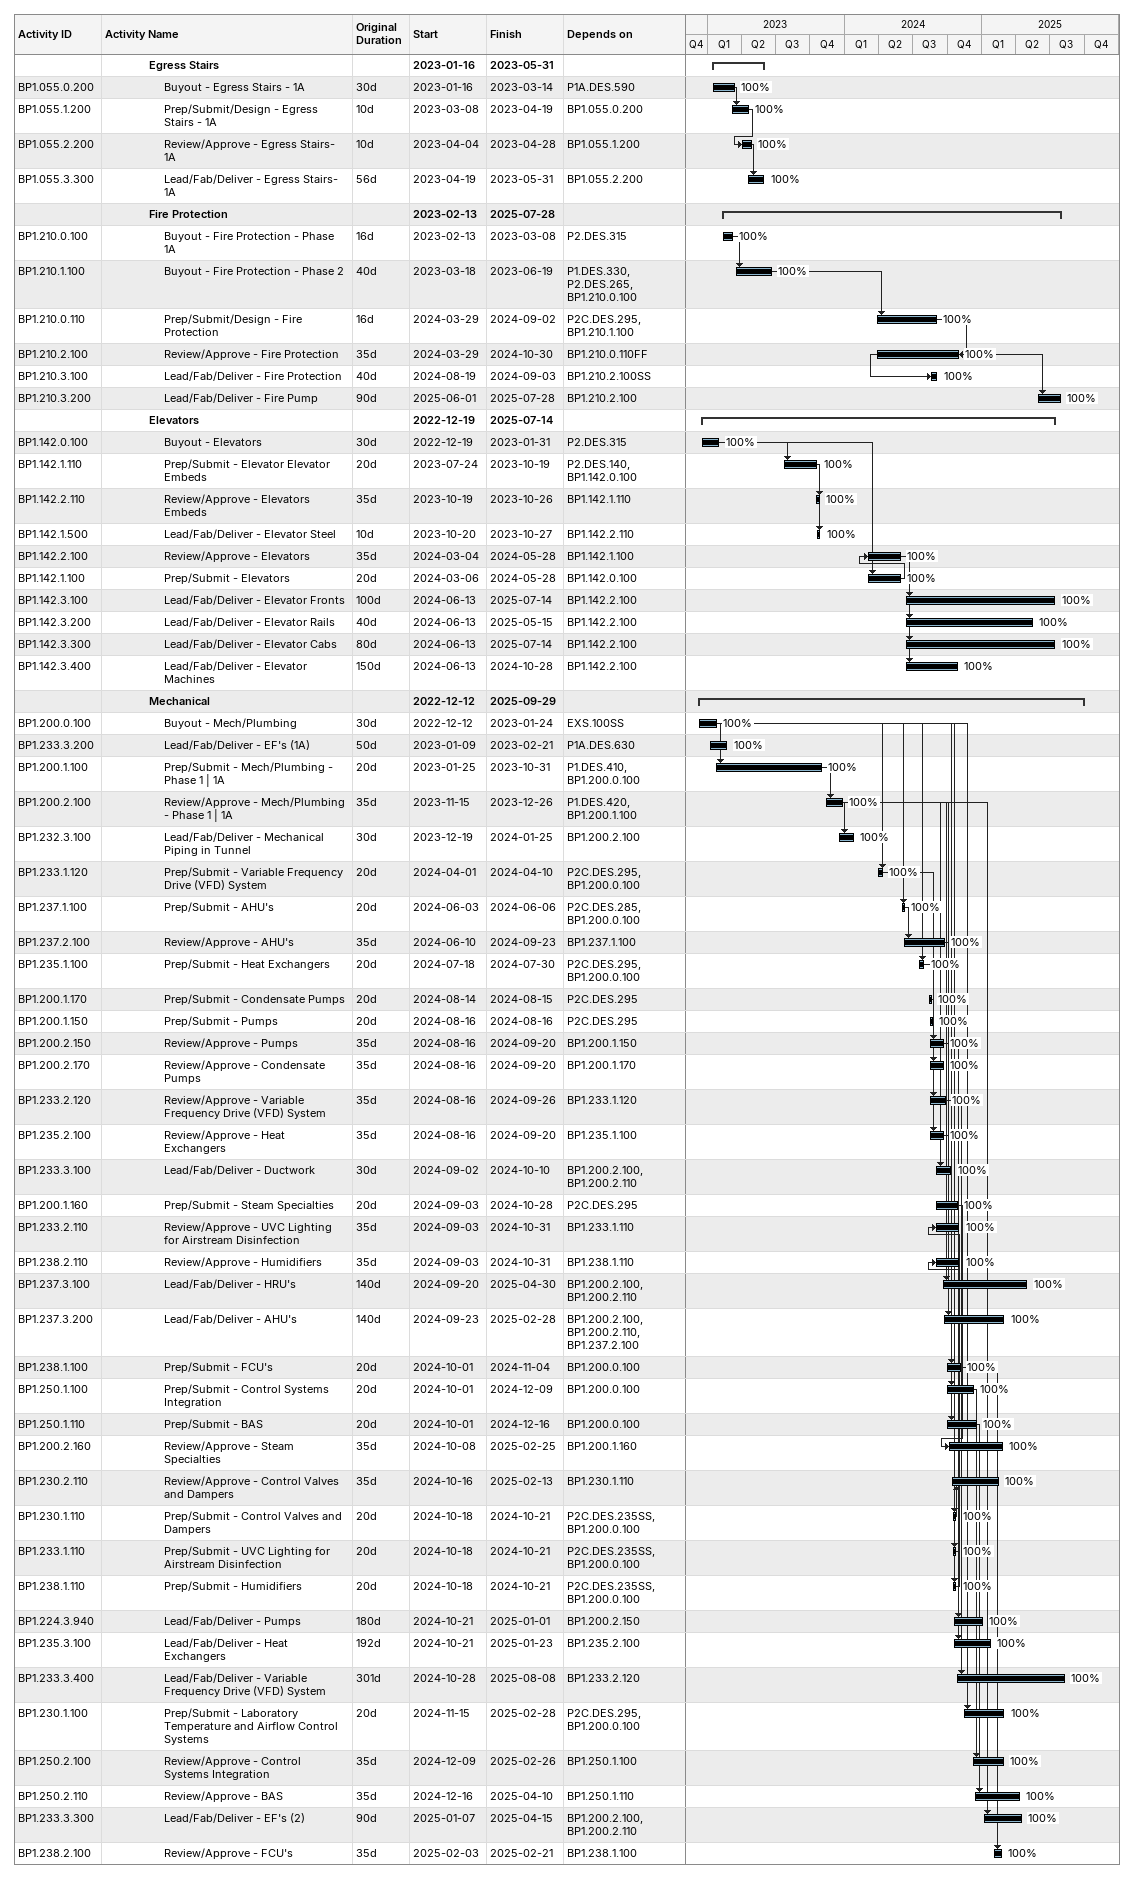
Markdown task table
| ID | Level | Task | Original duration | Start | Finish | Predecessors | % complete |
|---|---|---|---|---|---|---|---|
|  | 4 | **Egress Stairs** |  | 2023-01-16 | 2023-05-31 |  |  |
| BP1.055.0.200 | 5 | Buyout - Egress Stairs - 1A | 30d | 2023-01-16 | 2023-03-14 | P1A.DES.590 | 100 |
| BP1.055.1.200 | 5 | Prep/Submit/Design - Egress Stairs - 1A | 10d | 2023-03-08 | 2023-04-19 | BP1.055.0.200 | 100 |
| BP1.055.2.200 | 5 | Review/Approve - Egress Stairs- 1A | 10d | 2023-04-04 | 2023-04-28 | BP1.055.1.200 | 100 |
| BP1.055.3.300 | 5 | Lead/Fab/Deliver - Egress Stairs- 1A | 56d | 2023-04-19 | 2023-05-31 | BP1.055.2.200 | 100 |
|  | 4 | **Fire Protection** |  | 2023-02-13 | 2025-07-28 |  |  |
| BP1.210.0.100 | 5 | Buyout - Fire Protection - Phase 1A | 16d | 2023-02-13 | 2023-03-08 | P2.DES.315 | 100 |
| BP1.210.1.100 | 5 | Buyout - Fire Protection - Phase 2 | 40d | 2023-03-18 | 2023-06-19 | P1.DES.330, P2.DES.265, BP1.210.0.100 | 100 |
| BP1.210.0.110 | 5 | Prep/Submit/Design - Fire Protection | 16d | 2024-03-29 | 2024-09-02 | P2C.DES.295, BP1.210.1.100 | 100 |
| BP1.210.2.100 | 5 | Review/Approve - Fire Protection | 35d | 2024-03-29 | 2024-10-30 | BP1.210.0.110FF | 100 |
| BP1.210.3.100 | 5 | Lead/Fab/Deliver - Fire Protection | 40d | 2024-08-19 | 2024-09-03 | BP1.210.2.100SS | 100 |
| BP1.210.3.200 | 5 | Lead/Fab/Deliver - Fire Pump | 90d | 2025-06-01 | 2025-07-28 | BP1.210.2.100 | 100 |
|  | 4 | **Elevators** |  | 2022-12-19 | 2025-07-14 |  |  |
| BP1.142.0.100 | 5 | Buyout - Elevators | 30d | 2022-12-19 | 2023-01-31 | P2.DES.315 | 100 |
| BP1.142.1.110 | 5 | Prep/Submit - Elevator Elevator Embeds | 20d | 2023-07-24 | 2023-10-19 | P2.DES.140, BP1.142.0.100 | 100 |
| BP1.142.2.110 | 5 | Review/Approve - Elevators Embeds | 35d | 2023-10-19 | 2023-10-26 | BP1.142.1.110 | 100 |
| BP1.142.1.500 | 5 | Lead/Fab/Deliver - Elevator Steel | 10d | 2023-10-20 | 2023-10-27 | BP1.142.2.110 | 100 |
| BP1.142.2.100 | 5 | Review/Approve - Elevators | 35d | 2024-03-04 | 2024-05-28 | BP1.142.1.100 | 100 |
| BP1.142.1.100 | 5 | Prep/Submit - Elevators | 20d | 2024-03-06 | 2024-05-28 | BP1.142.0.100 | 100 |
| BP1.142.3.100 | 5 | Lead/Fab/Deliver - Elevator Fronts | 100d | 2024-06-13 | 2025-07-14 | BP1.142.2.100 | 100 |
| BP1.142.3.200 | 5 | Lead/Fab/Deliver - Elevator Rails | 40d | 2024-06-13 | 2025-05-15 | BP1.142.2.100 | 100 |
| BP1.142.3.300 | 5 | Lead/Fab/Deliver - Elevator Cabs | 80d | 2024-06-13 | 2025-07-14 | BP1.142.2.100 | 100 |
| BP1.142.3.400 | 5 | Lead/Fab/Deliver - Elevator Machines | 150d | 2024-06-13 | 2024-10-28 | BP1.142.2.100 | 100 |
|  | 4 | **Mechanical** |  | 2022-12-12 | 2025-09-29 |  |  |
| BP1.200.0.100 | 5 | Buyout - Mech/Plumbing | 30d | 2022-12-12 | 2023-01-24 | EXS.100SS | 100 |
| BP1.233.3.200 | 5 | Lead/Fab/Deliver - EF's (1A) | 50d | 2023-01-09 | 2023-02-21 | P1A.DES.630 | 100 |
| BP1.200.1.100 | 5 | Prep/Submit - Mech/Plumbing - Phase 1 \| 1A | 20d | 2023-01-25 | 2023-10-31 | P1.DES.410, BP1.200.0.100 | 100 |
| BP1.200.2.100 | 5 | Review/Approve - Mech/Plumbing - Phase 1 \| 1A | 35d | 2023-11-15 | 2023-12-26 | P1.DES.420, BP1.200.1.100 | 100 |
| BP1.232.3.100 | 5 | Lead/Fab/Deliver - Mechanical Piping in Tunnel | 30d | 2023-12-19 | 2024-01-25 | BP1.200.2.100 | 100 |
| BP1.233.1.120 | 5 | Prep/Submit - Variable Frequency Drive (VFD) System | 20d | 2024-04-01 | 2024-04-10 | P2C.DES.295, BP1.200.0.100 | 100 |
| BP1.237.1.100 | 5 | Prep/Submit - AHU's | 20d | 2024-06-03 | 2024-06-06 | P2C.DES.285, BP1.200.0.100 | 100 |
| BP1.237.2.100 | 5 | Review/Approve - AHU's | 35d | 2024-06-10 | 2024-09-23 | BP1.237.1.100 | 100 |
| BP1.235.1.100 | 5 | Prep/Submit - Heat Exchangers | 20d | 2024-07-18 | 2024-07-30 | P2C.DES.295, BP1.200.0.100 | 100 |
| BP1.200.1.170 | 5 | Prep/Submit - Condensate Pumps | 20d | 2024-08-14 | 2024-08-15 | P2C.DES.295 | 100 |
| BP1.200.1.150 | 5 | Prep/Submit - Pumps | 20d | 2024-08-16 | 2024-08-16 | P2C.DES.295 | 100 |
| BP1.200.2.150 | 5 | Review/Approve - Pumps | 35d | 2024-08-16 | 2024-09-20 | BP1.200.1.150 | 100 |
| BP1.200.2.170 | 5 | Review/Approve - Condensate Pumps | 35d | 2024-08-16 | 2024-09-20 | BP1.200.1.170 | 100 |
| BP1.233.2.120 | 5 | Review/Approve - Variable Frequency Drive (VFD) System | 35d | 2024-08-16 | 2024-09-26 | BP1.233.1.120 | 100 |
| BP1.235.2.100 | 5 | Review/Approve - Heat Exchangers | 35d | 2024-08-16 | 2024-09-20 | BP1.235.1.100 | 100 |
| BP1.233.3.100 | 5 | Lead/Fab/Deliver - Ductwork | 30d | 2024-09-02 | 2024-10-10 | BP1.200.2.100, BP1.200.2.110 | 100 |
| BP1.200.1.160 | 5 | Prep/Submit - Steam Specialties | 20d | 2024-09-03 | 2024-10-28 | P2C.DES.295 | 100 |
| BP1.233.2.110 | 5 | Review/Approve - UVC Lighting for Airstream Disinfection | 35d | 2024-09-03 | 2024-10-31 | BP1.233.1.110 | 100 |
| BP1.238.2.110 | 5 | Review/Approve - Humidifiers | 35d | 2024-09-03 | 2024-10-31 | BP1.238.1.110 | 100 |
| BP1.237.3.100 | 5 | Lead/Fab/Deliver - HRU's | 140d | 2024-09-20 | 2025-04-30 | BP1.200.2.100, BP1.200.2.110 | 100 |
| BP1.237.3.200 | 5 | Lead/Fab/Deliver - AHU's | 140d | 2024-09-23 | 2025-02-28 | BP1.200.2.100, BP1.200.2.110, BP1.237.2.100 | 100 |
| BP1.238.1.100 | 5 | Prep/Submit - FCU's | 20d | 2024-10-01 | 2024-11-04 | BP1.200.0.100 | 100 |
| BP1.250.1.100 | 5 | Prep/Submit - Control Systems Integration | 20d | 2024-10-01 | 2024-12-09 | BP1.200.0.100 | 100 |
| BP1.250.1.110 | 5 | Prep/Submit - BAS | 20d | 2024-10-01 | 2024-12-16 | BP1.200.0.100 | 100 |
| BP1.200.2.160 | 5 | Review/Approve - Steam Specialties | 35d | 2024-10-08 | 2025-02-25 | BP1.200.1.160 | 100 |
| BP1.230.2.110 | 5 | Review/Approve - Control Valves and Dampers | 35d | 2024-10-16 | 2025-02-13 | BP1.230.1.110 | 100 |
| BP1.230.1.110 | 5 | Prep/Submit - Control Valves and Dampers | 20d | 2024-10-18 | 2024-10-21 | P2C.DES.235SS, BP1.200.0.100 | 100 |
| BP1.233.1.110 | 5 | Prep/Submit - UVC Lighting for Airstream Disinfection | 20d | 2024-10-18 | 2024-10-21 | P2C.DES.235SS, BP1.200.0.100 | 100 |
| BP1.238.1.110 | 5 | Prep/Submit - Humidifiers | 20d | 2024-10-18 | 2024-10-21 | P2C.DES.235SS, BP1.200.0.100 | 100 |
| BP1.224.3.940 | 5 | Lead/Fab/Deliver - Pumps | 180d | 2024-10-21 | 2025-01-01 | BP1.200.2.150 | 100 |
| BP1.235.3.100 | 5 | Lead/Fab/Deliver - Heat Exchangers | 192d | 2024-10-21 | 2025-01-23 | BP1.235.2.100 | 100 |
| BP1.233.3.400 | 5 | Lead/Fab/Deliver - Variable Frequency Drive (VFD) System | 301d | 2024-10-28 | 2025-08-08 | BP1.233.2.120 | 100 |
| BP1.230.1.100 | 5 | Prep/Submit - Laboratory Temperature and Airflow Control Systems | 20d | 2024-11-15 | 2025-02-28 | P2C.DES.295, BP1.200.0.100 | 100 |
| BP1.250.2.100 | 5 | Review/Approve - Control Systems Integration | 35d | 2024-12-09 | 2025-02-26 | BP1.250.1.100 | 100 |
| BP1.250.2.110 | 5 | Review/Approve - BAS | 35d | 2024-12-16 | 2025-04-10 | BP1.250.1.110 | 100 |
| BP1.233.3.300 | 5 | Lead/Fab/Deliver - EF's (2) | 90d | 2025-01-07 | 2025-04-15 | BP1.200.2.100, BP1.200.2.110 | 100 |
| BP1.238.2.100 | 5 | Review/Approve - FCU's | 35d | 2025-02-03 | 2025-02-21 | BP1.238.1.100 | 100 |
